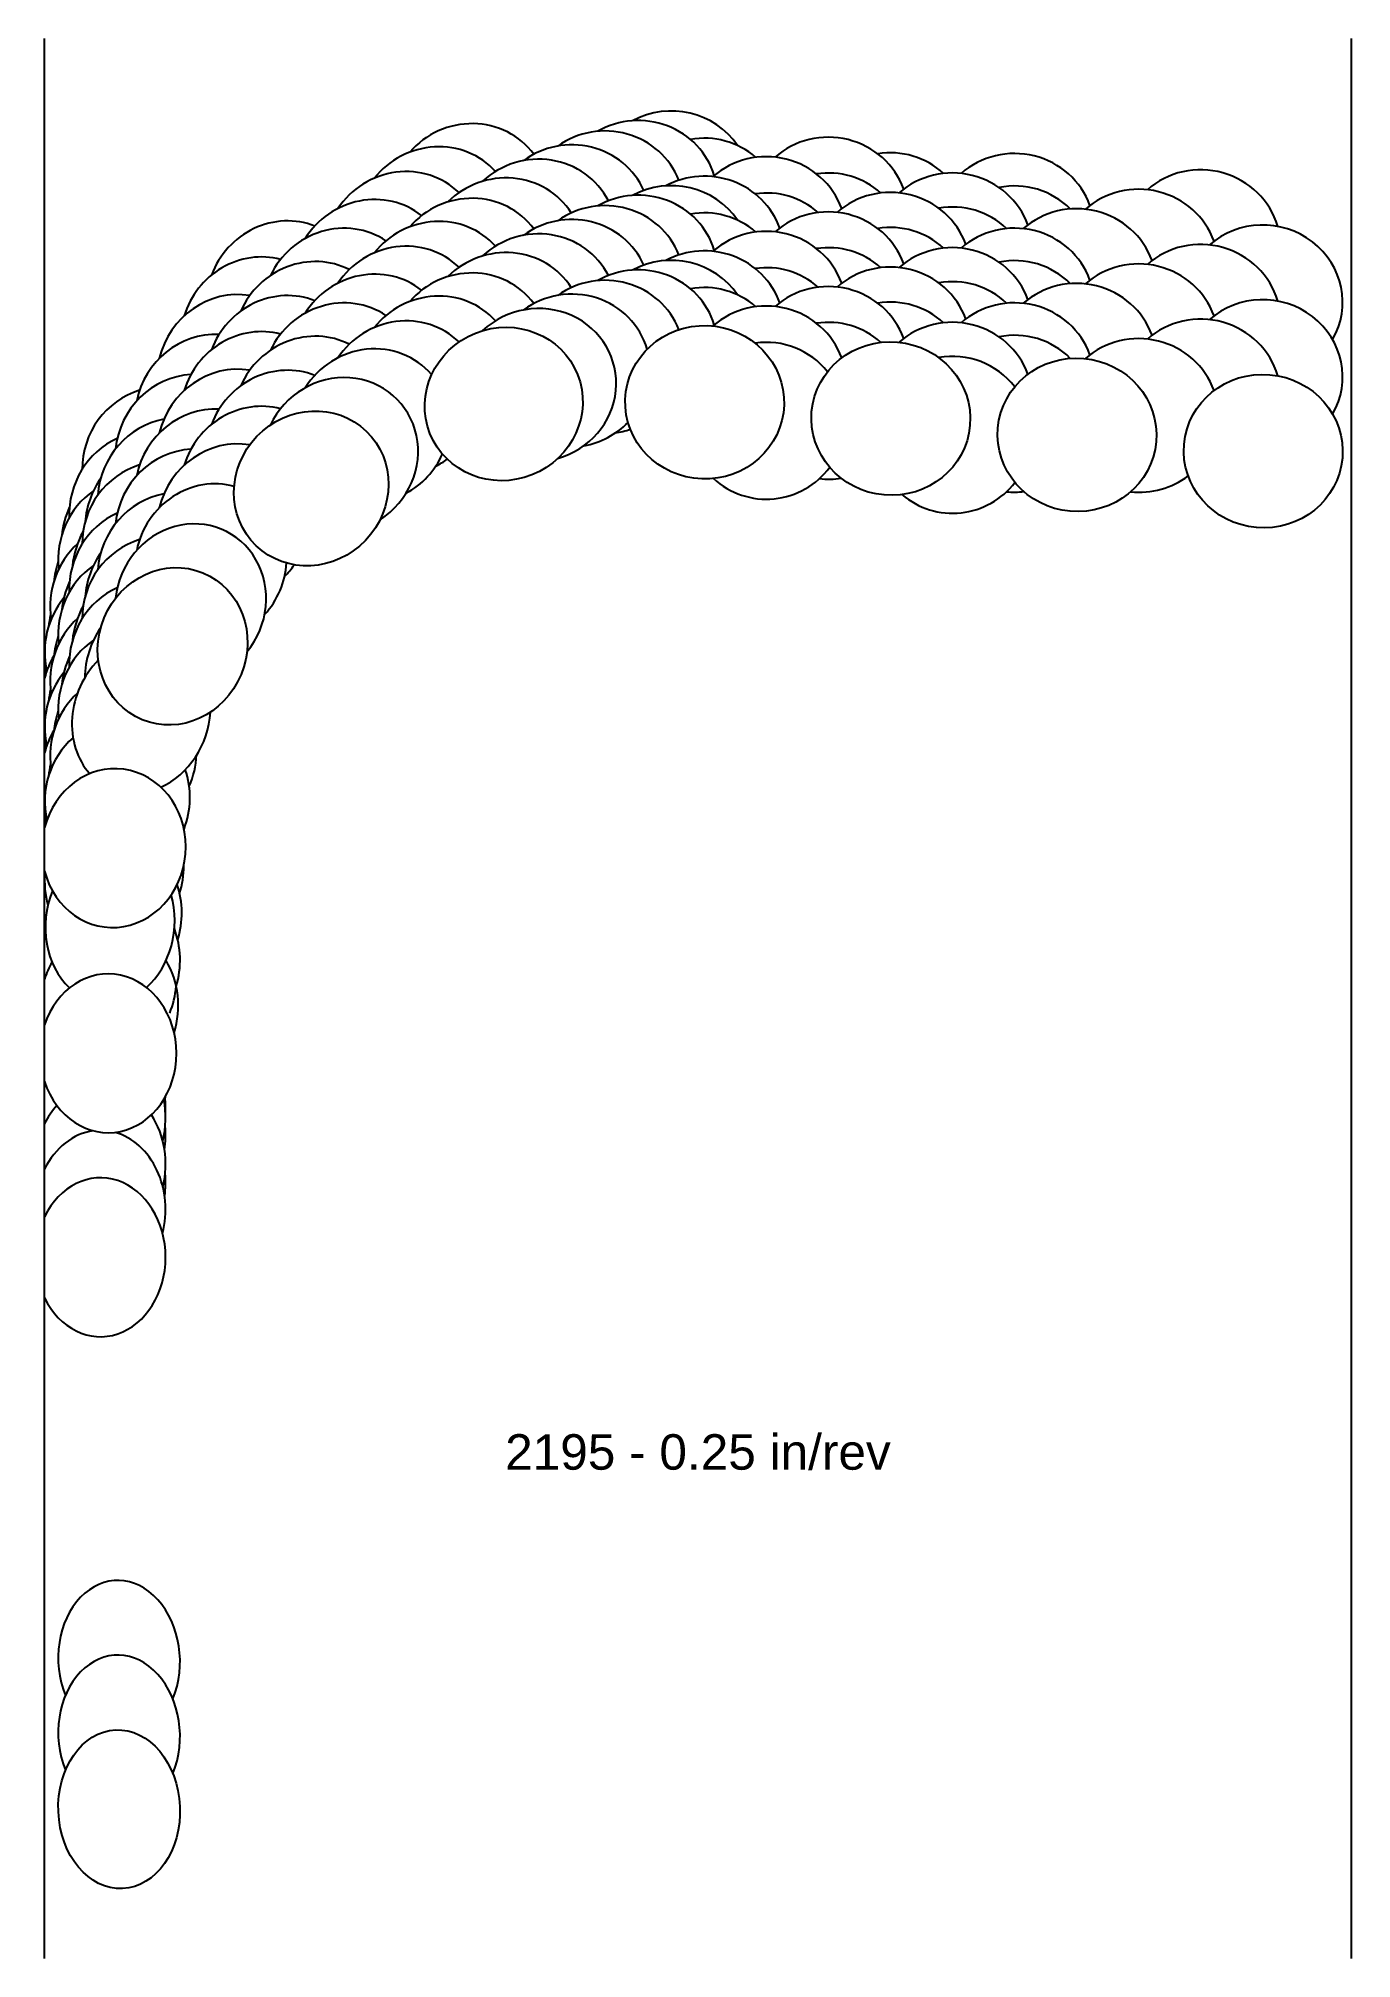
# Model space of a CAD drawing. Header units: inches. Extents: x -4.4 to 0, y -5.29 to 1.14.
import ezdxf
from ezdxf.enums import TextEntityAlignment as Align

# ---------------------------------------------------------------- set-up
doc = ezdxf.new("R2010")
doc.units = ezdxf.units.IN
doc.header["$MEASUREMENT"] = 0
for name, color, linetype, true_color in [('Blade_1', 30, 'Continuous', 0xff7f00), ('Blade_2', 7, 'Continuous', 0xcccc00), ('Blade_3', 7, 'Continuous', 0x00cc00), ('Blade_4', 7, 'Continuous', 0x00cccc), ('Blade_5', 7, 'Continuous', 0x0066cc), ('Blade_6', 190, 'Continuous', 0x7f00ff)]:
    doc.layers.add(name, color=color, linetype=linetype, true_color=true_color)
doc.layers.add('Gage_Line', color=7, linetype='Continuous')
doc.styles.get("Standard").update_dxf_attribs({"font": 'arial.ttf'})

msp = doc.modelspace()

# ---------------------------------------------------------------- linework, layer by layer
at = {"layer": 'Blade_1'}
for centre, major_axis, ratio, start_param, end_param in [((-2.8377, 0.4198), (0.2471, 0.0986), 0.95956, 6.463806, 8.273775), ((-2.1651, 0.4255), (0.2658, -0.0096), 0.965841, 6.651151, 8.399663), ((-1.958, 0.3635), (0.2615, -0.0229), 1, 7.220345, 8.085851), ((-1.5418, 0.371), (0.265, -0.0232), 0.965926, 6.703008, 8.681938), ((-1.3347, 0.3166), (0.2615, -0.0229), 1, 7.182173, 8.119439), ((-0.9184, 0.3164), (0.265, -0.0232), 0.965926, 6.703331, 8.681422), ((-0.295, 0.2619), (0.265, -0.0232), 0.965926, 5.859553, 8.681422), ((-3.4822, 0.1372), (0.1842, 0.1919), 0.94655, 6.561877, 8.223021), ((-2.8377, 0.1698), (0.2471, 0.0986), 0.95956, 6.463806, 8.273775), ((-2.1651, 0.1755), (0.2658, -0.0096), 0.965841, 6.651151, 8.399663), ((-1.5418, 0.121), (0.265, -0.0232), 0.965926, 6.703008, 8.681938), ((-1.958, 0.1135), (0.2615, -0.0229), 1, 7.220345, 8.085851), ((-1.3347, 0.0666), (0.2615, -0.0229), 1, 7.182173, 8.119439), ((-0.9184, 0.0664), (0.265, -0.0232), 0.965926, 6.703331, 8.681422), ((-0.295, 0.0119), (0.265, -0.0232), 0.965926, 5.859553, 8.681422), ((-3.4822, -0.1128), (0.1842, 0.1919), 0.94655, 6.561877, 8.223021), ((-1.958, -0.1365), (0.2615, -0.0229), 1, 7.047305, 8.085851), ((-1.3347, -0.1834), (0.2615, -0.0229), 1, 7.028212, 8.119439), ((-3.9464, -0.3915), (0.1017, 0.2458), 0.932648, 6.817348, 8.198244), ((-1.958, -0.1365), (0.2615, -0.0229), 1, 4.057159, 5.736739), ((-3.9464, -0.6415), (0.1017, 0.2458), 0.932648, 6.817348, 8.198244), ((-1.3347, -0.1834), (0.2615, -0.0229), 1, 4.096579, 5.717803), ((-4.0511, -0.623), (0.0993, 0.2468), 0.850201, 7.723259, 8.181557), ((-4.0511, -0.873), (0.0993, 0.2468), 0.850201, 7.723259, 8.181557), ((-4.1432, -1.0672), (0.0232, 0.265), 0.905499, 1.080953, 1.388721), ((-4.0511, -1.123), (0.0993, 0.2468), 0.850201, 7.3949, 9.029137), ((-4.1432, -1.0672), (0.0232, 0.265), 0.905499, 1.94534, 1.961998), ((-4.0511, -1.123), (0.0993, 0.2468), 0.850201, 3.870626, 5.08442), ((-4.1432, -1.3172), (0.0232, 0.265), 0.905499, 7.364138, 7.671907), ((-4.1432, -1.5672), (0.0232, 0.265), 0.905499, 1.94534, 7.671907), ((-4.1432, -1.3172), (0.0232, 0.265), 0.905499, 8.228525, 8.245184), ((-4.1559, -1.821), (0.0272, 0.2646), 0.811918, 7.50647, 8.875697), ((-4.1559, -1.821), (0.0272, 0.2646), 0.811918, 3.865799, 5.169248), ((-4.1617, -2.2542), (-0.0003, 0.266), 0.858297, 1.934417, 7.488101), ((-4.1617, -2.0042), (-0.0003, 0.266), 0.858297, 4.262223, 4.61516), ((-4.1876, -2.437), (0, 0.266), 0.819152, 4.651807, 4.827179), ((-4.1876, -2.937), (0, 0.266), 0.819152, 2.10634, 7.318439), ((-4.1876, -2.687), (0, 0.266), 0.819152, 4.540375, 4.827179), ((-4.1253, -4.2851), (-0.0116, 0.2657), 0.766045, 4.165893, 8.28661), ((-4.1253, -4.5351), (-0.0116, 0.2657), 0.766045, 4.165893, 8.28661)]:
    msp.add_ellipse(centre, major_axis=major_axis, ratio=ratio, start_param=start_param, end_param=end_param, dxfattribs=at)
for centre, major_axis, ratio in [((-2.8377, -0.0802), (0.2471, 0.0986), 0.95956), ((-2.1651, -0.0745), (0.2658, -0.0096), 0.965841), ((-1.5418, -0.129), (0.265, -0.0232), 0.965926), ((-0.9184, -0.1836), (0.265, -0.0232), 0.965926), ((-0.295, -0.2381), (0.265, -0.0232), 0.965926), ((-3.4822, -0.3628), (0.1842, 0.1919), 0.94655), ((-3.9464, -0.8915), (0.1017, 0.2458), 0.932648), ((-4.1253, -4.7851), (-0.0116, 0.2657), 0.766045)]:
    msp.add_ellipse(centre, major_axis=major_axis, ratio=ratio, dxfattribs=at)
at = {"layer": 'Blade_2'}
for centre, major_axis, ratio, start_param, end_param in [((-2.7263, 0.483), (0.2542, 0.0785), 0.959936, 6.444362, 8.322509), ((-3.3844, 0.2487), (0.1947, 0.1813), 0.952262, 6.502881, 8.250905), ((-2.7263, 0.233), (0.2542, 0.0785), 0.959936, 6.444362, 8.322509), ((-3.3844, -0.0013), (0.1947, 0.1813), 0.952262, 6.502881, 8.250905), ((-2.7263, -0.017), (0.2542, 0.0785), 0.959936, 4.687783, 8.322509), ((-3.8858, -0.2448), (0.1134, 0.2406), 0.938789, 6.745554, 8.216339), ((-3.3844, -0.2513), (0.1947, 0.1813), 0.952262, 4.522122, 8.250905), ((-3.8858, -0.4948), (0.1134, 0.2406), 0.938789, 6.745554, 8.216339), ((-4.0046, -0.4691), (0.1122, 0.2412), 0.859234, 7.662085, 8.256822), ((-3.8858, -0.7448), (0.1134, 0.2406), 0.938789, 4.447362, 8.216339), ((-4.0046, -0.7191), (0.1122, 0.2412), 0.859234, 7.662085, 8.256822), ((-4.1313, -0.9043), (0.0351, 0.2637), 0.912482, 7.255972, 8.239528), ((-4.0046, -0.9691), (0.1122, 0.2412), 0.859234, 7.662085, 8.340542), ((-4.1313, -1.1543), (0.0351, 0.2637), 0.912482, 7.255972, 8.239528), ((-4.1313, -1.4043), (0.0351, 0.2637), 0.912482, 7.083424, 8.239528), ((-4.1313, -1.4043), (0.0351, 0.2637), 0.912482, 4.449097, 5.217662), ((-4.1582, -1.6621), (0.0318, 0.2641), 0.811918, 7.901539, 8.321523), ((-4.1582, -1.6621), (0.0318, 0.2641), 0.811918, 4.567083, 4.582173), ((-4.1579, -1.8453), (0.0024, 0.266), 0.866835, 4.607157, 4.617697), ((-4.1579, -2.0953), (0.0024, 0.266), 0.866835, 0.9952, 1.237353), ((-4.1579, -2.0953), (0.0024, 0.266), 0.866835, 4.374341, 5.327582), ((-4.1876, -2.5281), (0, 0.266), 0.819152, 4.527111, 4.823238), ((-4.1876, -2.7781), (0, 0.266), 0.819152, 6.394771, 7.318439), ((-4.1876, -2.7781), (0, 0.266), 0.819152, 4.408998, 6.056347)]:
    msp.add_ellipse(centre, major_axis=major_axis, ratio=ratio, start_param=start_param, end_param=end_param, dxfattribs=at)
at = {"layer": 'Blade_3'}
for centre, major_axis, ratio, start_param, end_param in [((-2.6138, 0.5315), (0.2597, 0.0576), 0.96028, 6.471277, 8.282969), ((-1.9573, 0.4906), (0.265, -0.0232), 0.965926, 6.703575, 8.681216), ((-1.7503, 0.4304), (0.2615, -0.0229), 1, 7.211838, 8.095054), ((-1.334, 0.4361), (0.265, -0.0232), 0.965926, 6.703008, 8.681422), ((-1.1269, 0.3872), (0.2615, -0.0229), 1, 7.154539, 8.142967), ((-0.7106, 0.3815), (0.265, -0.0232), 0.965926, 6.703331, 8.681422), ((-3.2819, 0.3458), (0.2076, 0.1663), 0.952767, 6.497556, 8.207478), ((-2.6138, 0.2815), (0.2597, 0.0576), 0.96028, 6.471277, 8.282969), ((-1.9573, 0.2406), (0.265, -0.0232), 0.965926, 6.703575, 8.681216), ((-1.7503, 0.1804), (0.2615, -0.0229), 1, 7.211838, 8.095054), ((-1.334, 0.1861), (0.265, -0.0232), 0.965926, 6.703008, 8.681422), ((-1.1269, 0.1372), (0.2615, -0.0229), 1, 7.154539, 8.142967), ((-0.7106, 0.1315), (0.265, -0.0232), 0.965926, 6.703331, 8.681422), ((-3.2819, 0.0958), (0.2076, 0.1663), 0.952767, 6.497556, 8.207478), ((-2.6138, 0.0315), (0.2597, 0.0576), 0.96028, 6.340365, 8.282969), ((-1.9573, -0.0094), (0.265, -0.0232), 0.965926, 6.703575, 8.681216), ((-1.7503, -0.0696), (0.2615, -0.0229), 1, 7.211838, 8.095054), ((-1.334, -0.0639), (0.265, -0.0232), 0.965926, 6.703008, 8.681422), ((-3.818, -0.1099), (0.1289, 0.2327), 0.939195, 6.709914, 8.181423), ((-1.1269, -0.1128), (0.2615, -0.0229), 1, 7.154539, 8.142967), ((-0.7106, -0.1185), (0.265, -0.0232), 0.965926, 6.703331, 8.681422), ((-3.2819, -0.1542), (0.2076, 0.1663), 0.952767, 6.313205, 8.207478), ((-3.818, -0.3599), (0.1289, 0.2327), 0.939195, 6.709914, 8.181423), ((-2.6138, 0.0315), (0.2597, 0.0576), 0.96028, 4.670437, 5.312097), ((-3.2819, -0.1542), (0.2076, 0.1663), 0.952767, 4.525418, 5.214265), ((-0.7106, -0.1185), (0.265, -0.0232), 0.965926, 4.691698, 5.46375), ((-3.818, -0.6099), (0.1289, 0.2327), 0.939195, 6.504065, 8.181423), ((-1.7503, -0.0696), (0.2615, -0.0229), 1, 4.682631, 4.961398), ((-1.1269, -0.1128), (0.2615, -0.0229), 1, 4.696061, 4.916058), ((-4.1108, -0.7498), (0.0469, 0.2618), 0.919231, 7.153155, 8.209691), ((-3.818, -0.6099), (0.1289, 0.2327), 0.939195, 4.462566, 5.18195), ((-4.1108, -0.9998), (0.0469, 0.2618), 0.919231, 7.153155, 8.209691), ((-4.1538, -1.0037), (0.045, 0.2622), 0.821736, 7.851558, 7.935797), ((-4.1108, -1.2498), (0.0469, 0.2618), 0.919231, 7.153155, 8.209691), ((-4.1538, -1.2537), (0.045, 0.2622), 0.821736, 7.851558, 7.935797), ((-4.1108, -1.2498), (0.0469, 0.2618), 0.919231, 4.448441, 4.852455), ((-4.1538, -1.5037), (0.045, 0.2622), 0.821736, 7.851558, 7.935797), ((-4.1542, -1.6933), (0.0049, 0.266), 0.87511, 4.62982, 4.630245), ((-4.1542, -1.9433), (0.0049, 0.266), 0.87511, 1.230497, 1.269286), ((-4.1542, -1.9433), (0.0049, 0.266), 0.87511, 4.397151, 5.141054), ((-4.1876, -2.6261), (0, 0.266), 0.819152, 7.019026, 7.318439), ((-4.1876, -2.3761), (0, 0.266), 0.819152, 4.536399, 4.623056), ((-4.1876, -2.6261), (0, 0.266), 0.819152, 4.422648, 5.385445)]:
    msp.add_ellipse(centre, major_axis=major_axis, ratio=ratio, start_param=start_param, end_param=end_param, dxfattribs=at)
at = {"layer": 'Blade_4'}
for centre, major_axis, ratio, start_param, end_param in [((-2.5009, 0.5769), (0.2632, 0.0382), 0.965246, 6.499386, 8.343021), ((-3.1755, 0.4402), (0.2194, 0.1503), 0.953251, 6.473755, 8.254863), ((-2.5009, 0.3269), (0.2632, 0.0382), 0.965246, 6.499386, 8.343021), ((-3.1755, 0.1902), (0.2194, 0.1503), 0.953251, 6.473755, 8.254863), ((-2.5009, 0.0769), (0.2632, 0.0382), 0.965246, 6.499386, 8.343021), ((-3.7433, 0.0247), (0.1441, 0.2236), 0.939626, 6.666008, 8.215235), ((-3.1755, -0.0598), (0.2194, 0.1503), 0.953251, 6.473755, 8.254863), ((-3.7433, -0.2253), (0.1441, 0.2236), 0.939626, 6.666008, 8.215235), ((-2.5009, 0.0769), (0.2632, 0.0382), 0.965246, 4.713314, 4.907204), ((-3.7433, -0.4753), (0.1441, 0.2236), 0.939626, 6.666008, 8.215235), ((-3.1755, -0.0598), (0.2194, 0.1503), 0.953251, 4.567385, 4.738032), ((-4.0819, -0.592), (0.0586, 0.2595), 0.925742, 7.071339, 8.212535), ((-4.0819, -0.842), (0.0586, 0.2595), 0.925742, 7.071339, 8.212535), ((-3.7433, -0.4753), (0.1441, 0.2236), 0.939626, 4.483744, 4.676925), ((-4.1407, -0.8421), (0.0582, 0.2595), 0.831361, 7.823643, 7.980323), ((-4.0819, -1.092), (0.0586, 0.2595), 0.925742, 7.071339, 8.212535), ((-4.1407, -1.0921), (0.0582, 0.2595), 0.831361, 7.823643, 7.980323), ((-4.1407, -1.3421), (0.0582, 0.2595), 0.831361, 7.823643, 7.980323), ((-4.1504, -1.7866), (0.0072, 0.2659), 0.883118, 7.566695, 7.586928), ((-4.1504, -1.7866), (0.0072, 0.2659), 0.883118, 4.400716, 5.110186), ((-4.1876, -2.4692), (0, 0.266), 0.819152, 4.413099, 4.943679)]:
    msp.add_ellipse(centre, major_axis=major_axis, ratio=ratio, start_param=start_param, end_param=end_param, dxfattribs=at)
at = {"layer": 'Blade_5'}
for centre, major_axis, ratio, start_param, end_param in [((-2.3882, 0.6118), (0.2653, 0.0187), 0.965501, 6.498095, 8.316201), ((-3.0656, 0.524), (0.2303, 0.1332), 0.953724, 6.48316, 8.248614), ((-2.1658, 0.547), (0.2615, -0.0229), 1, 7.227443, 8.119576), ((-1.7496, 0.5558), (0.265, -0.0232), 0.965926, 6.703331, 8.681366), ((-1.1262, 0.5013), (0.265, -0.0232), 0.965926, 6.703008, 8.681422), ((-1.5425, 0.4981), (0.2615, -0.0229), 1, 7.199097, 8.105792), ((-0.5028, 0.4468), (0.265, -0.0232), 0.965926, 6.639553, 8.681938), ((-2.3882, 0.3618), (0.2653, 0.0187), 0.965501, 6.498095, 8.316201), ((-3.0656, 0.274), (0.2303, 0.1332), 0.953724, 6.48316, 8.248614), ((-2.1658, 0.297), (0.2615, -0.0229), 1, 7.227443, 8.119576), ((-1.7496, 0.3058), (0.265, -0.0232), 0.965926, 6.703331, 8.681366), ((-1.5425, 0.2481), (0.2615, -0.0229), 1, 7.199097, 8.105792), ((-1.1262, 0.2513), (0.265, -0.0232), 0.965926, 6.703008, 8.681422), ((-0.5028, 0.1968), (0.265, -0.0232), 0.965926, 6.639553, 8.681938), ((-3.6622, 0.1509), (0.1555, 0.2158), 0.945583, 6.628917, 8.204392), ((-2.3882, 0.1118), (0.2653, 0.0187), 0.965501, 6.498095, 8.316201), ((-1.7496, 0.0558), (0.265, -0.0232), 0.965926, 6.703331, 8.681366), ((-3.0656, 0.024), (0.2303, 0.1332), 0.953724, 6.48316, 8.248614), ((-2.1658, 0.047), (0.2615, -0.0229), 1, 7.227443, 8.119576), ((-1.5425, -0.0019), (0.2615, -0.0229), 1, 7.199097, 8.105792), ((-1.1262, 0.0013), (0.265, -0.0232), 0.965926, 6.703008, 8.681422), ((-0.5028, -0.0532), (0.265, -0.0232), 0.965926, 6.639553, 8.681938), ((-3.6622, -0.0991), (0.1555, 0.2158), 0.945583, 6.628917, 8.204392), ((-3.6622, -0.3491), (0.1555, 0.2158), 0.945583, 6.628917, 8.204392), ((-4.0447, -0.4396), (0.0743, 0.2554), 0.925993, 6.945443, 8.196495), ((-4.0447, -0.6896), (0.0743, 0.2554), 0.925993, 6.945443, 8.196495), ((-4.119, -0.6847), (0.0714, 0.2562), 0.840774, 7.785792, 8.051115), ((-4.0447, -0.9396), (0.0743, 0.2554), 0.925993, 6.945443, 8.196495), ((-4.119, -0.9347), (0.0714, 0.2562), 0.840774, 7.785792, 8.051115), ((-4.119, -1.1847), (0.0714, 0.2562), 0.840774, 7.785792, 8.051115), ((-4.146, -1.6325), (0.0094, 0.2658), 0.890857, 4.410787, 4.769109), ((-4.146, -1.6325), (0.0094, 0.2658), 0.890857, 8.154596, 8.169163)]:
    msp.add_ellipse(centre, major_axis=major_axis, ratio=ratio, start_param=start_param, end_param=end_param, dxfattribs=at)
at = {"layer": 'Blade_6'}
for centre, major_axis, ratio, start_param, end_param in [((-2.2768, 0.6437), (0.266, -0.001), 0.9657, 0.585209, 2.084306), ((-2.9528, 0.601), (0.2384, 0.1181), 0.959126, 6.453318, 8.268769), ((-2.2768, 0.3937), (0.266, -0.001), 0.9657, 0.585209, 2.084306), ((-2.9528, 0.351), (0.2384, 0.1181), 0.959126, 6.453318, 8.268769), ((-3.575, 0.2724), (0.1702, 0.2044), 0.94607, 6.586805, 8.21214), ((-2.2768, 0.1437), (0.266, -0.001), 0.9657, 0.585209, 2.084306), ((-2.9528, 0.101), (0.2384, 0.1181), 0.959126, 6.453318, 8.268769), ((-3.575, 0.0224), (0.1702, 0.2044), 0.94607, 6.586805, 8.21214), ((-3.575, -0.2276), (0.1702, 0.2044), 0.94607, 6.586805, 8.21214), ((-3.9995, -0.2887), (0.086, 0.2517), 0.932324, 6.865622, 8.20375), ((-3.9995, -0.5387), (0.086, 0.2517), 0.932324, 6.865622, 8.20375), ((-4.0889, -0.5267), (0.0845, 0.2522), 0.84997, 7.732202, 8.107827), ((-3.9995, -0.7887), (0.086, 0.2517), 0.932324, 6.865622, 8.20375), ((-4.0889, -0.7767), (0.0845, 0.2522), 0.84997, 7.732202, 8.107827), ((-4.1465, -0.977), (0.0113, 0.2658), 0.898304, 7.59235, 7.603568), ((-4.0889, -1.0267), (0.0845, 0.2522), 0.84997, 7.732202, 8.107827), ((-4.1465, -1.227), (0.0113, 0.2658), 0.898304, 7.590642, 7.603568), ((-4.1465, -1.477), (0.0113, 0.2658), 0.898304, 7.590642, 7.603568)]:
    msp.add_ellipse(centre, major_axis=major_axis, ratio=ratio, start_param=start_param, end_param=end_param, dxfattribs=at)
at = {"layer": 'Gage_Line'}
for p, q in [((-4.375, -5.2851), (-4.375, 1.1437)), ((0, -5.2851), (0, 1.1437))]:
    msp.add_line(p, q, dxfattribs=at)

# ---------------------------------------------------------------- texts
msp.add_text('2195 - 0.25 in/rev', height=0.11875).set_placement((-2.1875, -3.5889), align=Align.MIDDLE_CENTER)

doc.saveas('drawing.dxf')
